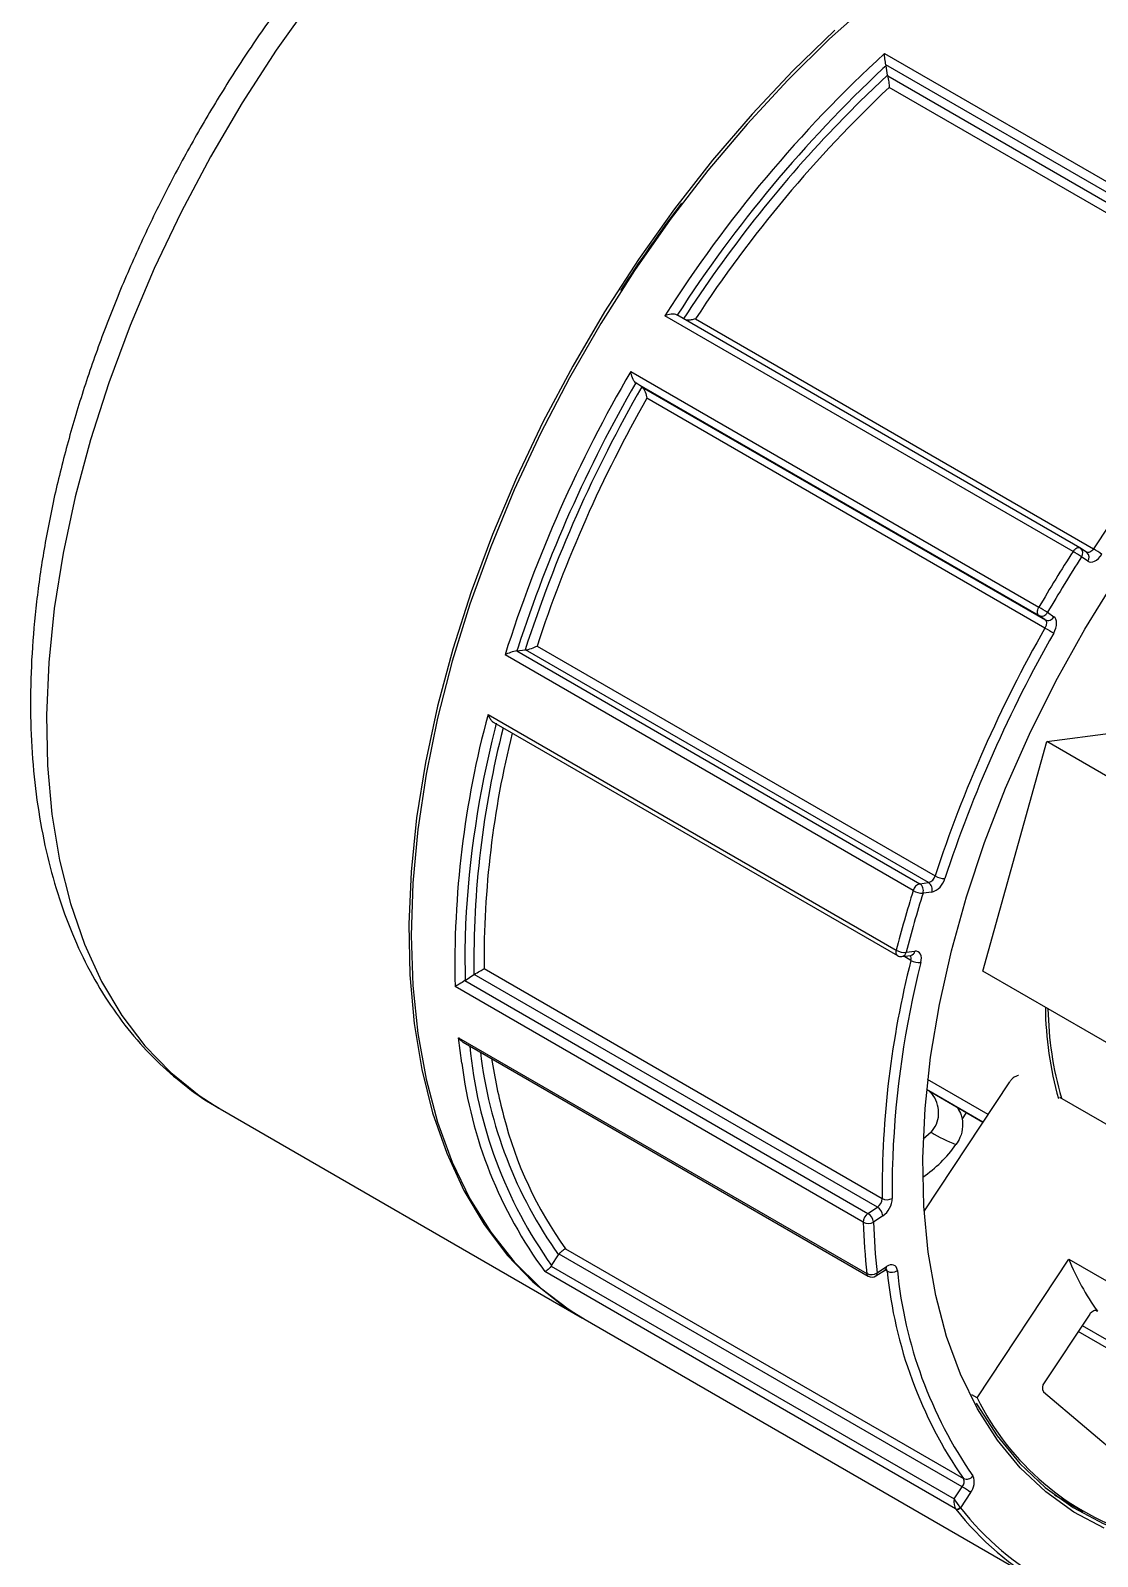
# Model space of a CAD drawing. Header units: millimetres. Extents: x 2517 to 6633, y 792 to 3241.
# Drawn here: x 3158.58 to 3176.33, y 1569.6 to 1594.97 of the extents above; entities that cross this region are included whole.
import ezdxf

# ---------------------------------------------------------------- set-up
doc = ezdxf.new("R2010")
doc.units = ezdxf.units.MM
doc.layers.add('实线', color=7, linetype='Continuous', lineweight=25)

msp = doc.modelspace()

# ---------------------------------------------------------------- linework, layer by layer
at = {"layer": '实线'}
for p, q in [((3172.7839, 1594.587), (3179.6143, 1590.6439)), ((3172.81, 1594.3823), (3172.7574, 1594.3338)), ((3179.5117, 1590.5238), (3172.8076, 1594.394)), ((3172.8334, 1594.225), (3172.81, 1594.3823)), ((3172.8361, 1594.2122), (3179.5386, 1590.3429)), ((3179.4798, 1590.2), (3172.8613, 1594.0208)), ((3175.9193, 1586.308), (3169.1311, 1590.2267)), ((3176.0341, 1586.3687), (3169.33, 1590.2389)), ((3169.6403, 1590.1725), (3176.2588, 1586.3517)), ((3168.5627, 1589.2982), (3175.3509, 1585.3795)), ((3175.348, 1585.242), (3168.6445, 1589.1118)), ((3168.7474, 1589.0413), (3168.6471, 1589.1101)), ((3168.7506, 1589.0392), (3175.4538, 1585.1694)), ((3175.452, 1585.0338), (3168.8335, 1588.8546)), ((3176.1478, 1586.2912), (3176.042, 1586.3637)), ((3176.1648, 1586.1432), (3176.059, 1586.2158)), ((3175.4538, 1585.1694), (3175.348, 1585.242)), ((3175.4954, 1585.2953), (3175.6013, 1585.2227)), ((3166.6898, 1584.7149), (3166.6703, 1584.6542)), ((3166.6703, 1584.6542), (3166.8086, 1584.671)), ((3173.5161, 1580.8017), (3166.8129, 1584.6714)), ((3167.0058, 1584.7349), (3173.6243, 1580.9141)), ((3173.2614, 1580.6696), (3166.4732, 1584.5884)), ((3166.6668, 1584.6539), (3173.3703, 1580.784)), ((3166.1902, 1583.5977), (3172.9785, 1579.6789)), ((3166.286, 1583.4639), (3172.9985, 1579.5888)), ((3166.3274, 1583.4538), (3166.303, 1583.3558)), ((3175.4837, 1583.1454), (3176.5864, 1583.2932)), ((3174.4194, 1579.3293), (3175.4837, 1583.1454)), ((3179.9809, 1580.5492), (3175.4837, 1583.1454)), ((3173.3703, 1580.784), (3173.5161, 1580.8017)), ((3173.5698, 1580.6436), (3173.4239, 1580.6259)), ((3173.1434, 1579.6438), (3173.2893, 1579.6614)), ((3166.1248, 1579.3724), (3172.7433, 1575.5516)), ((3173.073, 1579.5736), (3173.2188, 1579.5913)), ((3173.2226, 1579.508), (3173.1027, 1579.5772)), ((3173.2188, 1579.5913), (3173.2187, 1579.5913)), ((3165.8052, 1579.1723), (3172.5087, 1575.3025)), ((3165.809, 1579.1747), (3165.9572, 1579.2735)), ((3172.6651, 1575.4068), (3165.9618, 1579.2765)), ((3178.9166, 1576.7331), (3174.4194, 1579.3293)), ((3172.4305, 1575.1558), (3165.6423, 1579.0746)), ((3165.702, 1578.2222), (3172.4902, 1574.3035)), ((3165.7556, 1577.803), (3165.702, 1578.2222)), ((3165.7786, 1578.1481), (3172.5145, 1574.2596)), ((3173.4462, 1575.347), (3174.8647, 1577.4924)), ((3174.4204, 1576.8205), (3173.482, 1577.3622)), ((3174.5057, 1576.9494), (3173.4993, 1577.5304)), ((3173.5803, 1577.305), (3174.4202, 1576.8201)), ((3175.6931, 1577.2382), (3178.0998, 1575.8488)), ((3161.7131, 1577.0546), (3161.7364, 1577.0411)), ((3161.7364, 1577.0411), (3167.761, 1573.5632)), ((3174.1396, 1576.9821), (3174.0682, 1576.8622)), ((3173.5569, 1576.6518), (3173.4274, 1576.536)), ((3172.5087, 1575.3025), (3172.6651, 1575.4068)), ((3172.7565, 1575.2639), (3172.6001, 1575.1596)), ((3167.2476, 1574.4382), (3167.3641, 1574.6142)), ((3174.0765, 1570.7582), (3167.3739, 1574.6275)), ((3167.4774, 1574.7167), (3174.0959, 1570.8959)), ((3174.3217, 1572.2382), (3175.8461, 1574.5437)), ((3175.8461, 1574.5437), (3177.5431, 1573.564)), ((3173.9662, 1570.3927), (3167.1359, 1574.3357)), ((3167.2386, 1574.4259), (3173.9427, 1570.5558)), ((3172.6411, 1574.2637), (3172.7974, 1574.368)), ((3172.6593, 1574.3145), (3172.8157, 1574.4188)), ((3172.8281, 1574.3418), (3172.7906, 1574.3634)), ((3167.8034, 1573.5387), (3175.3553, 1569.1791)), ((3176.1962, 1573.6292), (3175.4393, 1572.4843)), ((3176.323, 1573.6755), (3176.2923, 1573.6932)), ((3177.6647, 1572.3828), (3176.0055, 1573.3407)), ((3176.0722, 1573.4416), (3177.4226, 1572.6621)), ((3174.3217, 1572.2382), (3174.2356, 1572.2879)), ((3175.4267, 1572.3393), (3176.7884, 1571.1836)), ((3173.9427, 1570.5558), (3174.0765, 1570.7582)), ((3174.2148, 1570.6639), (3174.0477, 1570.4112)), ((3175.6107, 1570.6251), (3176.0877, 1570.3497))]:
    msp.add_line(p, q, dxfattribs=at)
at = {"layer": '实线', "flags": 128}
for points in [[(3163.2689, 1595.4813), (3162.6693, 1594.639), (3162.1035, 1593.7658), (3161.5746, 1592.8667), (3161.0857, 1591.9466), (3160.6394, 1591.0107), (3160.2382, 1590.0643), (3159.8844, 1589.1126), (3159.58, 1588.161), (3159.3266, 1587.2147), (3159.1257, 1586.2791), (3158.9784, 1585.3594), (3158.8856, 1584.4607), (3158.8477, 1583.5882), (3158.8649, 1582.7465), (3158.9372, 1581.9405), (3159.0642, 1581.1747), (3159.2451, 1580.4534), (3159.479, 1579.7805), (3159.7645, 1579.1598), (3160.1, 1578.5949), (3160.4837, 1578.0889), (3160.9133, 1577.6445), (3161.3866, 1577.2644), (3161.7131, 1577.0546)], [(3172.5829, 1595.4581), (3171.8703, 1594.8263), (3171.1741, 1594.143), (3170.4979, 1593.412), (3169.8458, 1592.6375), (3169.2212, 1591.8237), (3168.6276, 1590.9753), (3168.0685, 1590.0969), (3167.5469, 1589.1934), (3167.0657, 1588.27), (3166.6277, 1587.3317), (3166.2352, 1586.3839), (3165.8905, 1585.4318), (3165.5956, 1584.4808), (3165.3519, 1583.5361), (3165.161, 1582.6031), (3165.0239, 1581.6869), (3164.9413, 1580.7928), (3164.9137, 1579.9256), (3164.9413, 1579.0903), (3165.0239, 1578.2915), (3165.161, 1577.5337), (3165.3519, 1576.8211), (3165.5956, 1576.1578), (3165.8905, 1575.5473), (3166.2352, 1574.9932), (3166.6277, 1574.4985), (3167.0657, 1574.066), (3167.5469, 1573.6981), (3167.8034, 1573.5387)], [(3171.9602, 1594.9731), (3171.2606, 1594.2992), (3170.5804, 1593.5769), (3169.9235, 1592.8102), (3169.2935, 1592.0034), (3168.6939, 1591.1611), (3168.128, 1590.2879), (3167.5992, 1589.3888), (3167.1102, 1588.4687), (3166.6639, 1587.5329), (3166.2627, 1586.5864), (3165.909, 1585.6347), (3165.6045, 1584.6831), (3165.3512, 1583.7368), (3165.1503, 1582.8012), (3165.003, 1581.8815), (3164.9101, 1580.9828), (3164.8722, 1580.1103), (3164.8895, 1579.2686), (3164.9618, 1578.4626), (3165.0888, 1577.6968), (3165.2697, 1576.9755), (3165.5035, 1576.3026), (3165.789, 1575.6819), (3166.1245, 1575.117), (3166.5082, 1574.611), (3166.9379, 1574.1666), (3167.4112, 1573.7865), (3167.761, 1573.5632)], [(3171.9493, 1593.3554), (3172.3725, 1593.7856), (3172.8334, 1594.225)], [(3175.9193, 1586.308), (3175.9327, 1586.3263), (3175.9475, 1586.3424), (3175.9633, 1586.3557), (3175.9796, 1586.3657), (3175.9956, 1586.3719), (3176.0108, 1586.3743), (3176.0247, 1586.3726), (3176.0341, 1586.3687)], [(3176.2588, 1586.3517), (3176.2455, 1586.3337), (3176.2307, 1586.318), (3176.215, 1586.3051), (3176.199, 1586.2955), (3176.1832, 1586.2894), (3176.1682, 1586.2872), (3176.1545, 1586.2889), (3176.1452, 1586.2928)], [(3176.1648, 1586.1432), (3176.1886, 1586.1321), (3176.216, 1586.1287), (3176.246, 1586.1331), (3176.2776, 1586.1452), (3176.3097, 1586.1645), (3176.341, 1586.1903), (3176.3706, 1586.2217), (3176.3972, 1586.2577)], [(3176.4358, 1570.0714), (3175.9304, 1570.339), (3175.4644, 1570.6731), (3175.0406, 1571.0718), (3174.6617, 1571.5327), (3174.3299, 1572.0529), (3174.0472, 1572.6293), (3173.8155, 1573.2582), (3173.6361, 1573.936), (3173.5101, 1574.6584), (3173.4383, 1575.421), (3173.4211, 1576.2191), (3173.4587, 1577.048), (3173.5507, 1577.9024), (3173.6967, 1578.7772), (3173.8957, 1579.6671), (3174.1466, 1580.5665), (3174.4477, 1581.4701), (3174.7973, 1582.3722), (3175.1932, 1583.2673), (3175.633, 1584.1501), (3176.1141, 1585.015), (3176.6333, 1585.8568)], [(3175.348, 1585.242), (3175.3382, 1585.2513), (3175.3311, 1585.2641), (3175.3269, 1585.2797), (3175.3258, 1585.2977), (3175.3277, 1585.3175), (3175.3327, 1585.3382), (3175.3405, 1585.3591), (3175.3509, 1585.3795)], [(3175.5976, 1584.9515), (3175.6177, 1584.992), (3175.6328, 1585.0334), (3175.6422, 1585.0742), (3175.6458, 1585.113), (3175.6432, 1585.1485), (3175.6348, 1585.1793), (3175.6206, 1585.2043), (3175.6013, 1585.2227)], [(3175.4538, 1585.1694), (3175.4635, 1585.1602), (3175.4706, 1585.1477), (3175.4748, 1585.1323), (3175.4761, 1585.1146), (3175.4743, 1585.0952), (3175.4696, 1585.0748), (3175.462, 1585.0541), (3175.452, 1585.0338)], [(3165.8182, 1580.1105), (3165.8057, 1579.6785), (3165.809, 1579.1747)], [(3173.3881, 1579.4748), (3173.3952, 1579.515), (3173.3963, 1579.5526), (3173.3914, 1579.5864), (3173.3806, 1579.615), (3173.3643, 1579.6375), (3173.3432, 1579.6531), (3173.3178, 1579.6611), (3173.2893, 1579.6614)], [(3172.9195, 1576.2394), (3172.9134, 1576.017), (3172.913, 1575.5536)], [(3172.997, 1574.3545), (3172.9897, 1574.3863), (3172.9767, 1574.4126), (3172.9584, 1574.4325), (3172.9355, 1574.4451), (3172.9087, 1574.4501), (3172.8791, 1574.4473), (3172.8478, 1574.4367), (3172.8157, 1574.4188)], [(3176.1962, 1573.6292), (3176.2116, 1573.6494), (3176.2287, 1573.6667), (3176.2467, 1573.6801), (3176.2649, 1573.6891), (3176.2824, 1573.6931), (3176.2984, 1573.6922), (3176.3121, 1573.6862), (3176.323, 1573.6755)], [(3174.3091, 1572.1505), (3174.3255, 1572.1209), (3174.6558, 1571.6032), (3175.0329, 1571.1445), (3175.4547, 1570.7477), (3175.9185, 1570.4151), (3176.4215, 1570.1488), (3176.9606, 1569.9505), (3177.5325, 1569.8214), (3178.1338, 1569.7622), (3178.7607, 1569.7732), (3179.4095, 1569.8546), (3180.0761, 1570.0056), (3180.7565, 1570.2255), (3181.2901, 1570.4422)]]:
    msp.add_lwpolyline(points, dxfattribs=at)
at = {"layer": '实线'}
for centre, radius, start, end in [((3187.6476, 1578.4249), 21.9577, 132.60352, 147.48783), ((3187.6653, 1578.4113), 21.8122, 133.11518, 147.17506), ((3187.4623, 1578.5275), 21.2892, 133.30188, 146.83924), ((3187.8301, 1578.2558), 21.9134, 136.44442, 147.07589), ((3188.166, 1577.9249), 23.5101, 142.93377, 147.23624), ((3194.0808, 1574.7067), 21.2892, 133.30188, 146.83924), ((3188.6056, 1577.588), 23.2131, 149.70401, 162.44808), ((3188.6044, 1577.5889), 23.0442, 150.00255, 161.98696), ((3188.3931, 1577.7105), 22.679, 150.02539, 162.12669), ((3188.3763, 1577.7194), 22.4926, 150.32611, 161.82598), ((3196.19, 1573.2598), 24.1072, 147.23082, 149.81844), ((3196.1545, 1573.2804), 23.8988, 147.23081, 149.81853), ((3175.2241, 1585.1031), 1.391, 53.11663, 60.01267), ((3175.9741, 1586.2647), 0.12, 55.57687, 60.00269), ((3175.972, 1586.2807), 0.1086, 323.2405, 49.8798), ((3176.0779, 1586.2082), 0.1086, 323.24102, 49.87961), ((3175.6872, 1585.3611), 1.1437, 51.62167, 60.01278), ((3175.3936, 1585.3465), 0.114, 246.41506, 333.32239), ((3165.0144, 1567.4732), 20.6755, 59.54047, 60.00399), ((3175.4994, 1585.2739), 0.114, 246.41462, 333.32283), ((3194.9948, 1573.8986), 22.4926, 150.32611, 161.82598), ((3194.9667, 1573.9153), 22.2926, 150.3261, 161.82597), ((3180.0429, 1592.9857), 9.1819, 240.00033, 241.04409), ((3181.7063, 1579.4232), 16.0678, 164.94156, 181.24323), ((3182.2628, 1579.3127), 16.4639, 165.78432, 177.22247), ((3181.6041, 1579.5039), 15.6486, 165.68119, 180.84331), ((3181.669, 1579.495), 15.5446, 165.88369, 180.45204), ((3173.4704, 1580.954), 0.159, 286.71161, 345.4945), ((3173.4784, 1580.9481), 0.3179, 286.71116, 345.49481), ((3173.7973, 1581.2174), 0.3491, 240.29822, 268.17501), ((3192.7622, 1574.5634), 20.4344, 162.61316, 165.50234), ((3192.7582, 1574.5718), 20.26, 162.61325, 165.50223), ((3173.4164, 1580.6312), 0.1597, 106.80166, 166.07603), ((3173.4266, 1580.9597), 0.3338, 240.34979, 269.55095), ((3173.2882, 1580.668), 0.1422, 342.78603, 54.71877), ((3173.434, 1580.6857), 0.1422, 342.78666, 54.71814), ((3173.0505, 1579.6477), 0.0786, 156.57353, 228.55153), ((3173.1172, 1579.9254), 0.2829, 240.61962, 275.30522), ((3173.0561, 1579.6609), 0.0889, 280.90272, 348.87284), ((3173.202, 1579.6786), 0.0889, 280.9038, 348.87149), ((3188.3087, 1575.6731), 15.5658, 165.73758, 180.44723), ((3188.7554, 1575.5975), 15.8489, 165.83932, 177.67872), ((3173.0585, 1579.6928), 0.12, 240.00269, 276.90794), ((3173.145, 1579.538), 0.0832, 338.82428, 38.81229), ((3173.3565, 1579.7465), 0.2736, 240.69547, 276.61575), ((3181.2775, 1578.7881), 5.8199, 180.5729, 195.72135), ((3181.2275, 1578.8059), 5.727, 181.01228, 196.07513), ((3173.3005, 1578.7715), 7.4441, 185.29214, 215.59916), ((3173.2703, 1578.8309), 7.2569, 186.70138, 215.52415), ((3175.1536, 1579.2475), 9.0088, 188.75629, 194.9522), ((3173.0658, 1578.7048), 7.3657, 187.03265, 216.38248), ((3172.8479, 1578.5602), 6.6041, 194.35218, 215.59008), ((3175.0052, 1579.0576), 2.8081, 238.95157, 248.40417), ((3172.2062, 1577.6947), 2.1621, 304.22032, 324.7422), ((3172.5579, 1575.5582), 0.1856, 305.28397, 357.95601), ((3172.8263, 1575.7128), 0.1813, 242.7586, 298.5774), ((3172.5421, 1575.5668), 0.3711, 305.28426, 357.95589), ((3172.6153, 1575.1514), 0.1849, 125.21863, 178.62619), ((3172.4035, 1575.1344), 0.1983, 7.28934, 57.94313), ((3172.5598, 1575.2387), 0.1983, 7.28883, 57.94365), ((3172.5118, 1575.3148), 0.1786, 242.89309, 299.63236), ((3184.0814, 1575.5437), 11.6574, 181.90694, 186.10753), ((3184.1503, 1575.5441), 11.5566, 181.90685, 186.10762), ((3179.9557, 1576.2359), 4.4443, 202.37979, 215.17707), ((3172.5653, 1574.4539), 0.1681, 243.47712, 304.01357), ((3172.5442, 1574.3047), 0.054, 181.32188, 236.60565), ((3172.6067, 1574.3047), 0.0535, 309.94995, 10.53646), ((3172.7631, 1574.4091), 0.0535, 309.94975, 10.53657), ((3172.775, 1574.3394), 0.0532, 2.52883, 57.04138), ((3172.9018, 1574.4904), 0.1659, 243.61334, 305.00701), ((3180.087, 1575.0564), 7.294, 185.62235, 214.778), ((3180.1914, 1575.0627), 7.2292, 185.62238, 214.77799), ((3172.5745, 1574.3635), 0.12, 240.00269, 303.70615), ((3175.5284, 1572.4035), 0.1203, 137.82543, 212.28972), ((3178.3208, 1574.222), 4.4641, 206.38426, 252.97148), ((3173.9747, 1570.8428), 0.1324, 320.30045, 23.64689), ((3173.5202, 1569.7941), 1.1131, 51.38986, 60.01208), ((3174.1483, 1571.0139), 0.1291, 246.08784, 324.66813), ((3174.011, 1570.8331), 0.2648, 320.30093, 23.64644), ((3173.9873, 1570.4537), 0.0646, 250.92332, 326.27543), ((3173.9951, 1570.4473), 0.0638, 246.15758, 325.55871), ((3177.7877, 1573.366), 4.8418, 217.9423, 241.41344), ((3177.8497, 1573.3755), 4.821, 217.94238, 241.41337)]:
    msp.add_arc(centre, radius, start, end, dxfattribs=at)
for major_axis, ratio, start_param, end_param in [((0.0047, 0.1322), 0.4398735, 1.2366, 2.6856205), ((-0.0721, 0.108), 0.1736153, 1.0256188, 2.4746393)]:
    msp.add_ellipse((3173.9961, 1570.5105), major_axis=major_axis, ratio=ratio, start_param=start_param, end_param=end_param, dxfattribs=at)
for points, knots in [([(3175.6754, 1601.2063), (3175.6608, 1601.2158), (3175.4772, 1601.3344), (3175.0917, 1601.5058), (3174.5215, 1601.714), (3173.9205, 1601.853), (3173.2957, 1601.9304), (3172.6479, 1601.9436), (3171.9799, 1601.8926), (3171.2948, 1601.7768), (3170.5959, 1601.5965), (3169.8873, 1601.3524), (3169.1728, 1601.0458), (3168.4567, 1600.6785), (3167.7428, 1600.2529), (3167.0348, 1599.7716), (3166.3364, 1599.2375), (3165.6507, 1598.6534), (3164.981, 1598.0227), (3164.3303, 1597.3486), (3163.7016, 1596.6344), (3163.0978, 1595.8837), (3162.5215, 1595.1003), (3161.9755, 1594.2879), (3161.4624, 1593.4505), (3160.9845, 1592.592), (3160.5443, 1591.7167), (3160.1437, 1590.8286), (3159.7849, 1589.932), (3159.4696, 1589.0312), (3159.1995, 1588.1302), (3158.9761, 1587.2333), (3158.8008, 1586.3446), (3158.6748, 1585.4684), (3158.599, 1584.6086), (3158.5745, 1583.7693), (3158.6018, 1582.9546), (3158.6816, 1582.1688), (3158.814, 1581.416), (3158.999, 1580.7008), (3159.236, 1580.0276), (3159.5236, 1579.4009), (3159.86, 1578.8246), (3160.2427, 1578.303), (3160.6675, 1577.8369), (3161.1354, 1577.4362), (3161.4857, 1577.178), (3161.6886, 1577.0721), (3161.7122, 1577.0598)], [0, 0, 0, 0, 0.0018725, 0.0234311, 0.0449803, 0.0665986, 0.0883635, 0.1103288, 0.1325186, 0.1549272, 0.1775256, 0.2002712, 0.2231181, 0.2460253, 0.2689601, 0.2918955, 0.3148171, 0.3377181, 0.3605962, 0.3834514, 0.4062859, 0.4291027, 0.4519056, 0.4746986, 0.497486, 0.5202722, 0.5430613, 0.5658567, 0.5886631, 0.611485, 0.6343267, 0.6571926, 0.6800862, 0.7030105, 0.7259666, 0.7489535, 0.771966, 0.7949933, 0.8180089, 0.8409811, 0.8638672, 0.8866169, 0.9091792, 0.9315138, 0.9536039, 0.9754646, 0.997144, 1, 1, 1, 1]), ([(3172.8076, 1594.394), (3172.8005, 1594.4225), (3172.7944, 1594.4614), (3172.7867, 1594.5297), (3172.7845, 1594.5612), (3172.7839, 1594.587)], [0, 0, 0, 0, 0.5, 0.5, 1, 1, 1, 1]), ([(3172.8361, 1594.2122), (3172.8434, 1594.1838), (3172.8497, 1594.1455), (3172.858, 1594.0779), (3172.8604, 1594.0466), (3172.8613, 1594.0208)], [0, 0, 0, 0, 0.5, 0.5, 1, 1, 1, 1]), ([(3169.3333, 1590.2368), (3169.314, 1590.2499), (3169.2756, 1590.2529), (3169.2009, 1590.2467), (3169.1639, 1590.2381), (3169.1311, 1590.2267)], [0, 0, 0, 0, 0.5, 0.5, 1, 1, 1, 1]), ([(3169.6403, 1590.1725), (3169.6398, 1590.1723), (3169.6276, 1590.1683), (3169.5942, 1590.1587), (3169.5433, 1590.1505), (3169.5005, 1590.1484), (3169.4837, 1590.1513), (3169.4808, 1590.1518)], [0, 0, 0, 0, 0.0102096, 0.2476884, 0.6484833, 0.9376338, 1, 1, 1, 1]), ([(3168.6445, 1589.1118), (3168.6253, 1589.1249), (3168.6057, 1589.1587), (3168.5775, 1589.2284), (3168.568, 1589.2647), (3168.5627, 1589.2982)], [0, 0, 0, 0, 0.5, 0.5, 1, 1, 1, 1]), ([(3168.7506, 1589.0392), (3168.7699, 1589.0261), (3168.7895, 1588.9927), (3168.818, 1588.924), (3168.8278, 1588.888), (3168.8335, 1588.8546)], [0, 0, 0, 0, 0.5, 0.5, 1, 1, 1, 1]), ([(3166.8129, 1584.6714), (3166.839, 1584.6736), (3166.8782, 1584.6843), (3166.9478, 1584.7084), (3166.9796, 1584.7218), (3167.0058, 1584.7349)], [0, 0, 0, 0, 0.5, 0.5, 1, 1, 1, 1]), ([(3166.6668, 1584.6539), (3166.6407, 1584.6515), (3166.6012, 1584.6404), (3166.5311, 1584.6156), (3166.4993, 1584.6017), (3166.4732, 1584.5884)], [0, 0, 0, 0, 0.5, 0.5, 1, 1, 1, 1]), ([(3166.1902, 1583.5977), (3166.1904, 1583.5972), (3166.1954, 1583.5832), (3166.2101, 1583.5492), (3166.2385, 1583.5054), (3166.2674, 1583.4746), (3166.2829, 1583.4666), (3166.2865, 1583.4647)], [0, 0, 0, 0, 0.0098733, 0.2607613, 0.6402871, 0.9154138, 1, 1, 1, 1]), ([(3165.9618, 1579.2765), (3165.9897, 1579.2933), (3166.0248, 1579.3142), (3166.0826, 1579.3481), (3166.1067, 1579.362), (3166.1248, 1579.3724)], [0, 0, 0, 0, 0.5, 0.5, 1, 1, 1, 1]), ([(3165.8052, 1579.1723), (3165.7774, 1579.1551), (3165.742, 1579.1338), (3165.6841, 1579.0991), (3165.6601, 1579.085), (3165.6423, 1579.0746)], [0, 0, 0, 0, 0.5, 0.5, 1, 1, 1, 1]), ([(3165.702, 1578.2222), (3165.7023, 1578.2218), (3165.7107, 1578.2093), (3165.7331, 1578.1804), (3165.7617, 1578.1603), (3165.7788, 1578.1483)], [0, 0, 0, 0, 0.0156463, 0.4132666, 1, 1, 1, 1]), ([(3175.0108, 1577.5936), (3175.0084, 1577.5935), (3174.9888, 1577.5928), (3174.9497, 1577.5742), (3174.9009, 1577.5403), (3174.8764, 1577.5079), (3174.8647, 1577.4924)], [0, 0, 0, 0, 0.0420346, 0.3556752, 0.6928363, 1, 1, 1, 1]), ([(3173.5569, 1576.6518), (3173.5903, 1576.6945), (3173.6573, 1576.78), (3173.6924, 1576.9439), (3173.6726, 1577.1104), (3173.6133, 1577.2536), (3173.5476, 1577.3148), (3173.5219, 1577.3387)], [0, 0, 0, 0, 0.2074906, 0.4151287, 0.6223107, 0.8522543, 1, 1, 1, 1]), ([(3173.9991, 1577.0564), (3174.0216, 1577.0183), (3174.0747, 1576.9288), (3174.0915, 1576.7516), (3174.0552, 1576.5786), (3173.996, 1576.4851), (3173.9716, 1576.4466)], [0, 0, 0, 0, 0.21736376, 0.51132088, 0.79890879, 1, 1, 1, 1]), ([(3167.3739, 1574.6275), (3167.3969, 1574.6551), (3167.4202, 1574.6777), (3167.4554, 1574.7068), (3167.4688, 1574.7147), (3167.4774, 1574.7167)], [0, 0, 0, 0, 0.5, 0.5, 1, 1, 1, 1]), ([(3167.2386, 1574.4259), (3167.2157, 1574.3979), (3167.1924, 1574.3748), (3167.1573, 1574.3453), (3167.1442, 1574.3375), (3167.1359, 1574.3357)], [0, 0, 0, 0, 0.5, 0.5, 1, 1, 1, 1]), ([(3172.7974, 1574.368), (3172.804, 1574.3717), (3172.8173, 1574.3791), (3172.8193, 1574.3791), (3172.8203, 1574.379)], [0, 0, 0, 0, 0.4947606, 1, 1, 1, 1])]:
    msp.add_open_spline(points, degree=3, knots=knots, dxfattribs=at)
for points in [[(3172.8076, 1594.394), (3172.8087, 1594.39), (3172.8094, 1594.3861), (3172.81, 1594.3823)], [(3172.8334, 1594.225), (3172.834, 1594.2209), (3172.8349, 1594.2166), (3172.8361, 1594.2122)], [(3168.6445, 1589.1118), (3168.6454, 1589.1112), (3168.6463, 1589.1106), (3168.6471, 1589.1101)], [(3168.7474, 1589.0413), (3168.7484, 1589.0406), (3168.7495, 1589.0399), (3168.7506, 1589.0392)], [(3166.8129, 1584.6714), (3166.8114, 1584.6713), (3166.81, 1584.6712), (3166.8086, 1584.671)], [(3166.6703, 1584.6542), (3166.6692, 1584.6541), (3166.668, 1584.654), (3166.6668, 1584.6539)], [(3165.809, 1579.1747), (3165.8078, 1579.1739), (3165.8065, 1579.1731), (3165.8052, 1579.1723)], [(3165.9618, 1579.2765), (3165.9602, 1579.2755), (3165.9587, 1579.2745), (3165.9572, 1579.2735)], [(3167.3739, 1574.6275), (3167.3704, 1574.6233), (3167.3671, 1574.6188), (3167.3641, 1574.6142)], [(3167.2476, 1574.4382), (3167.2449, 1574.434), (3167.2418, 1574.4299), (3167.2386, 1574.4259)], [(3173.9693, 1570.389), (3173.9684, 1570.3901), (3173.9674, 1570.3914), (3173.9662, 1570.3927)], [(3174.0477, 1570.4112), (3174.0457, 1570.4133), (3174.0435, 1570.4155), (3174.0411, 1570.4178)]]:
    msp.add_open_spline(points, degree=3, dxfattribs=at)

doc.saveas('drawing.dxf')
